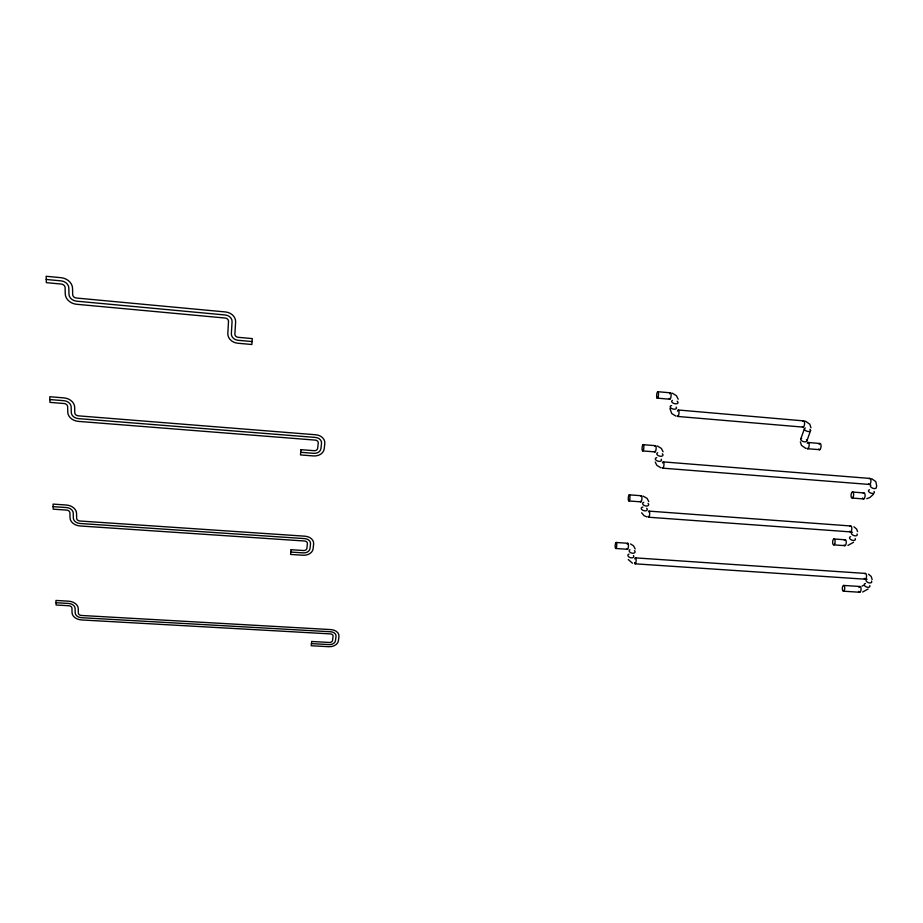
<?xml version="1.0" encoding="UTF-8"?>
<svg xmlns="http://www.w3.org/2000/svg" width="923" height="923" viewBox="0 0 923 923"><rect width="100%" height="100%" fill="white"/><g stroke="black" fill="none" stroke-linecap="round" stroke-linejoin="round"><path stroke-width="1.38" d="M876.769 486.294L875.812 481.621L871.693 478.737M800.714 439.094L804.395 428.803M806.875 440.917L810.579 430.614M873.458 494.255L869.962 497.462L866.766 498.708M853.579 542.263L847.937 545.435M868.139 589.001L862.624 592.012M863.305 585.424L861.967 586.163M311.443 643.619L329.061 644.589A5.896 4.28 -1.4 0 0 335.464 640.654L336.018 636.385A5.919 4.303 -1.4 0 0 330.676 631.759L81.536 617.706A6.299 4.465 7.5 0 1 75.19 612.872L75.098 608.361A6.334 4.5 8 0 0 68.694 603.457L56.026 602.731M290.849 552.069L303.275 552.889A6.242 4.765 0.6 0 0 310.001 548.562L310.52 543.809A6.265 4.788 0.6 0 0 304.786 538.617L80.036 523.491A6.657 4.95 9.9 0 1 73.332 518.068L73.24 513.061A6.703 4.984 10.5 0 0 66.479 507.558L53.119 506.646M843.484 591.193L859.763 592.254M635.197 563.826L865.243 579.206M843.576 585.424L859.855 586.497M615.837 548.481L627.525 549.289M635.416 557.873L865.324 573.425M616.068 542.482L627.744 543.289M833.896 538.974L845.076 539.77M833.792 544.87L844.972 545.666M649.088 511.123L850.602 525.96M648.523 517.215L850.51 531.89M629.221 494.832L641.185 495.743M628.99 500.97L640.954 501.858M852.287 498.062L863.732 498.939M807.59 448.74L819.716 449.686M662.726 468.157L869.547 484.46M852.39 492.028L863.824 492.928M300.748 452.305L313.843 453.32A6.576 5.307 1.5 0 0 320.95 448.566L321.527 443.282A6.599 5.33 1.6 0 0 315.528 437.444L78.351 418.615A7.061 5.503 13.4 0 1 71.267 412.5L71.163 406.905A7.119 5.538 14.1 0 0 63.999 400.709L49.877 399.555M663.314 461.892L869.639 478.402M643.066 444.655L655.33 445.659M642.846 450.92L655.111 451.912M677.713 416.458L803.264 427.13M678.313 409.997L803.887 420.911M658.041 391.733L670.629 392.84M657.084 398.113L669.648 399.221M808.225 442.475L819.832 443.502M252.071 341.556L238.03 340.287A7.084 5.965 9 0 1 231.35 333.711L232.065 321.712A7.153 6.034 10.4 0 0 225.293 314.997L76.471 301.163A7.546 6.149 18.6 0 1 68.948 294.218L68.833 287.93A7.603 6.184 19.5 0 0 61.23 280.892L46.242 279.473M646.781 516.845L643.942 515.599L641.635 512.784M643.112 496.089L647.104 498.397L648.765 501.604M660.937 467.799L656.899 465.4L655.215 462.088M630.524 543.935L633.536 545.828L635.162 548.92M657.326 445.982L661.387 448.428L663.083 451.774M675.867 416.088L671.748 413.539L669.948 408.601M672.302 393.14L676.455 395.748L678.186 399.221M805.779 448.382L801.487 445.394L800.345 441.909M805.491 421.188L809.817 424.234L810.971 427.764M632.44 563.192L628.286 559.557M868.566 574.221L871.174 576.437L872.166 579.529M853.937 526.779L856.625 529.087L857.548 531.567M627.202 544.166A3.011 0.796 -86.2 0 1 628.309 544.028A3.011 0.796 -86.2 0 1 628.148 548.147A3.011 0.796 -86.2 0 1 627.029 548.758M634.493 550.593A3.023 1.823 16 0 1 634.078 553.05A3.023 1.823 16 0 1 630.051 552.254A3.023 1.823 16 0 1 629.924 549.681M633.478 555.542A3.011 1.823 16.1 0 1 632.278 557.78A3.011 1.823 16.1 0 1 628.378 556.488A3.011 1.823 16.1 0 1 629.059 554.088M634.793 558.911A2.988 0.808 -86.4 0 1 636.005 558.761A2.988 0.808 -86.4 0 1 635.682 563.168A2.988 0.808 -86.4 0 1 634.528 562.499M864.828 573.748A2.907 1.246 -86.8 0 1 866.409 574.741A2.907 1.246 -86.8 0 1 865.959 578.594A2.907 1.246 -86.8 0 1 864.286 578.329M871.508 581.063A3 1.673 21.8 0 1 870.227 582.955A3 1.673 21.8 0 1 866.512 581.409A3 1.673 21.8 0 1 867.089 579.217M869.754 585.574A2.988 1.673 21.9 0 1 868.151 587.316A2.988 1.673 21.9 0 1 864.539 585.574A2.988 1.673 21.9 0 1 865.474 583.521M858.967 587.466A2.884 1.235 -87 0 1 860.744 587.27A2.884 1.235 -87 0 1 860.594 591.412A2.884 1.235 -87 0 1 858.828 591.343M640.827 496.147A3.092 0.842 -85.6 0 1 641.866 496.909A3.092 0.842 -85.6 0 1 641.508 500.981A3.092 0.842 -85.6 0 1 640.377 501.235M648.038 503.427A3.104 1.777 15.7 0 1 647.496 505.896A3.104 1.777 15.7 0 1 643.25 504.777A3.104 1.777 15.7 0 1 643.804 502.32M646.654 508.25A3.092 1.788 15.7 0 1 645.938 510.765A3.092 1.788 15.7 0 1 641.658 509.369A3.092 1.788 15.7 0 1 642.939 507.05M648.408 511.861A3.069 0.854 -85.8 0 1 649.573 512.092A3.069 0.854 -85.8 0 1 649.261 516.349A3.069 0.854 -85.8 0 1 648.073 516.372M849.991 526.491A2.988 1.246 -85.8 0 1 851.629 526.998A2.988 1.246 -85.8 0 1 851.329 531.013A2.988 1.246 -85.8 0 1 849.633 531.244M857.017 533.99A3.069 1.661 20.6 0 1 855.667 535.848A3.069 1.661 20.6 0 1 851.86 534.279A3.069 1.661 20.6 0 1 852.483 532.133M855.16 538.582A3.057 1.661 20.7 0 1 853.81 540.44A3.057 1.661 20.7 0 1 850.002 538.882A3.057 1.661 20.7 0 1 850.625 536.725M844.372 540.451A2.965 1.235 -86.1 0 1 846.045 540.682A2.965 1.235 -86.1 0 1 845.814 544.743A2.965 1.235 -86.1 0 1 844.118 544.997M654.869 446.294A3.184 0.888 -85 0 1 656.034 446.605A3.184 0.888 -85 0 1 655.722 450.874A3.184 0.888 -85 0 1 654.488 451.347M662.31 453.758A3.184 1.742 15.4 0 1 661.86 456.147A3.184 1.742 15.4 0 1 657.557 455.154A3.184 1.742 15.4 0 1 657.718 452.708M661.18 459.204A3.173 1.742 15.5 0 1 659.887 461.338A3.173 1.742 15.5 0 1 655.745 459.885A3.173 1.742 15.5 0 1 656.761 457.67M662.518 462.942A3.15 0.9 -85.2 0 1 663.787 462.619A3.15 0.9 -85.2 0 1 663.579 466.969A3.15 0.9 -85.2 0 1 662.299 467.546M869.108 478.818A3.069 1.315 -84.8 0 1 870.77 479.522A3.069 1.315 -84.8 0 1 870.377 483.571A3.069 1.315 -84.8 0 1 868.612 483.86M876.239 486.963A3.15 1.615 20 0 1 872.973 488.313A3.15 1.615 20 0 1 870.862 485.163M874.069 491.451A3.138 1.627 20.1 0 1 873.008 493.424A3.138 1.627 20.1 0 1 868.993 491.924A3.138 1.627 20.1 0 1 869.535 489.767M863.305 493.32A3.046 1.292 -85.1 0 1 864.966 494.22A3.046 1.292 -85.1 0 1 864.413 498.328A3.046 1.292 -85.1 0 1 862.67 497.947M669.671 393.763A3.277 0.935 -84.4 0 1 670.998 393.694A3.277 0.935 -84.4 0 1 670.606 398.309A3.277 0.935 -84.4 0 1 669.267 398.367M677.136 401.217A3.265 1.684 15.1 0 1 677.17 403.628A3.265 1.684 15.1 0 1 672.74 402.866A3.265 1.684 15.1 0 1 672.417 400.397M676.155 407.112A3.265 1.696 15.2 0 1 674.875 409.177A3.265 1.696 15.2 0 1 670.594 407.712A3.265 1.696 15.2 0 1 671.609 405.566M677.47 411.173A3.242 0.946 -84.5 0 1 678.82 410.677A3.242 0.946 -84.5 0 1 678.613 415.131A3.242 0.946 -84.5 0 1 677.24 415.881M802.895 421.361A3.196 1.2 -84 0 1 804.429 421.926A3.196 1.2 -84 0 1 804.037 426.126A3.196 1.2 -84 0 1 802.41 426.599M809.956 429.276A3.231 1.627 18 0 1 809.448 431.479A3.231 1.627 18 0 1 805.133 430.256A3.231 1.627 18 0 1 805.364 427.972M806.437 439.74A3.207 1.638 18.1 0 1 805.583 441.817A3.207 1.638 18.1 0 1 801.383 440.513A3.207 1.638 18.1 0 1 801.695 438.263M807.267 443.352A3.15 1.2 -84.4 0 1 808.929 443.305A3.15 1.2 -84.4 0 1 808.686 447.597A3.15 1.2 -84.4 0 1 806.99 448.151M819.116 444.332A3.138 1.223 -84.4 0 1 820.835 444.367A3.138 1.223 -84.4 0 1 820.512 448.728A3.138 1.223 -84.4 0 1 818.77 448.959M228.512 321.377L227.819 333.388A10.626 8.942 9.1 0 0 237.846 343.241L251.864 344.498L252.279 338.591L238.215 337.322A3.542 2.977 9 0 1 234.88 334.022L235.619 322.035A10.73 9.057 10.4 0 0 225.466 311.951L76.424 298.037A3.773 3.069 18.6 0 1 72.663 294.564L72.548 288.288A11.411 9.276 19.5 0 0 61.16 277.708L46.15 276.277L46.346 282.646L61.31 284.065A3.807 3.092 19.5 0 1 65.106 287.584L65.245 293.872A11.307 9.218 18.6 0 0 76.517 304.267L225.12 318.031A3.577 3.023 10.4 0 1 228.512 321.377M291.08 549.704L290.607 554.435L303.032 555.242A9.368 7.142 0.6 0 0 313.105 548.77L313.635 544.016A9.392 7.176 0.6 0 0 305.051 536.205L79.989 521.01A3.323 2.481 9.9 0 1 76.644 518.288L76.551 513.28A10.049 7.476 10.5 0 0 66.421 505.031L53.049 504.108L53.199 509.173L66.537 510.084A3.346 2.492 10.5 0 1 69.917 512.83L70.021 517.838A9.98 7.43 9.9 0 0 80.07 525.972L304.532 541.005A3.127 2.388 0.6 0 1 307.405 543.601L306.886 548.354A3.127 2.377 0.6 0 1 303.529 550.523L291.08 549.704M301.002 449.674L300.483 454.935L313.566 455.939A9.865 7.949 1.5 0 0 324.215 448.82L324.804 443.536A9.899 7.995 1.6 0 0 315.804 434.768L78.305 415.835A3.53 2.757 13.4 0 1 74.763 412.777L74.671 407.193A10.672 8.307 14.1 0 0 63.941 397.882L49.796 396.717L49.969 402.382L64.068 403.524A3.554 2.769 14.1 0 1 67.644 406.616L67.771 412.223A10.591 8.261 13.4 0 0 78.397 421.384L315.239 440.109A3.3 2.665 1.6 0 1 318.25 443.028L317.674 448.313A3.288 2.654 1.5 0 1 314.12 450.689L301.002 449.674M311.686 641.485L311.201 645.742L328.784 646.7A8.849 6.415 -1.4 0 0 338.395 640.816L338.96 636.547A8.872 6.449 -1.4 0 0 330.953 629.601L81.501 615.468A3.15 2.238 7.5 0 1 78.328 613.045L78.247 608.534A9.507 6.749 8 0 0 68.637 601.185L55.957 600.446L56.095 605.003L68.752 605.73A3.173 2.25 8 0 1 71.948 608.176L72.052 612.687A9.449 6.703 7.5 0 0 81.57 619.944L330.411 633.905A2.954 2.146 -1.4 0 1 333.076 636.212L332.534 640.493A2.954 2.134 -1.4 0 1 329.326 642.454L311.686 641.485M616.506 547.108A3.023 0.773 -86.2 0 0 616.183 542.47A3.023 0.773 -86.2 0 0 615.18 546.854A3.023 0.773 -86.2 0 0 616.506 547.108M629.659 499.655A3.104 0.819 -85.6 0 0 629.394 494.82A3.104 0.819 -85.6 0 0 628.275 499.228A3.104 0.819 -85.6 0 0 629.659 499.655M643.55 449.489A3.184 0.854 -85.1 0 0 643.25 444.621A3.184 0.854 -85.1 0 0 642.073 449.247A3.184 0.854 -85.1 0 0 643.55 449.489M658.145 396.798A3.277 0.9 -84.4 0 0 657.937 391.675A3.277 0.9 -84.4 0 0 656.622 396.302A3.277 0.9 -84.4 0 0 658.145 396.798M844.476 589.843A2.896 1.2 -87 0 0 843.703 585.413A2.896 1.2 -87 0 0 842.411 589.647A2.896 1.2 -87 0 0 844.476 589.843M834.727 543.67A2.977 1.211 -86.1 0 0 834.15 538.974A2.977 1.211 -86.1 0 0 832.673 543.116A2.977 1.211 -86.1 0 0 834.727 543.67M853.279 496.759A3.046 1.269 -85.1 0 0 852.656 492.017A3.046 1.269 -85.1 0 0 851.098 496.355A3.046 1.269 -85.1 0 0 853.279 496.759"/></g></svg>
